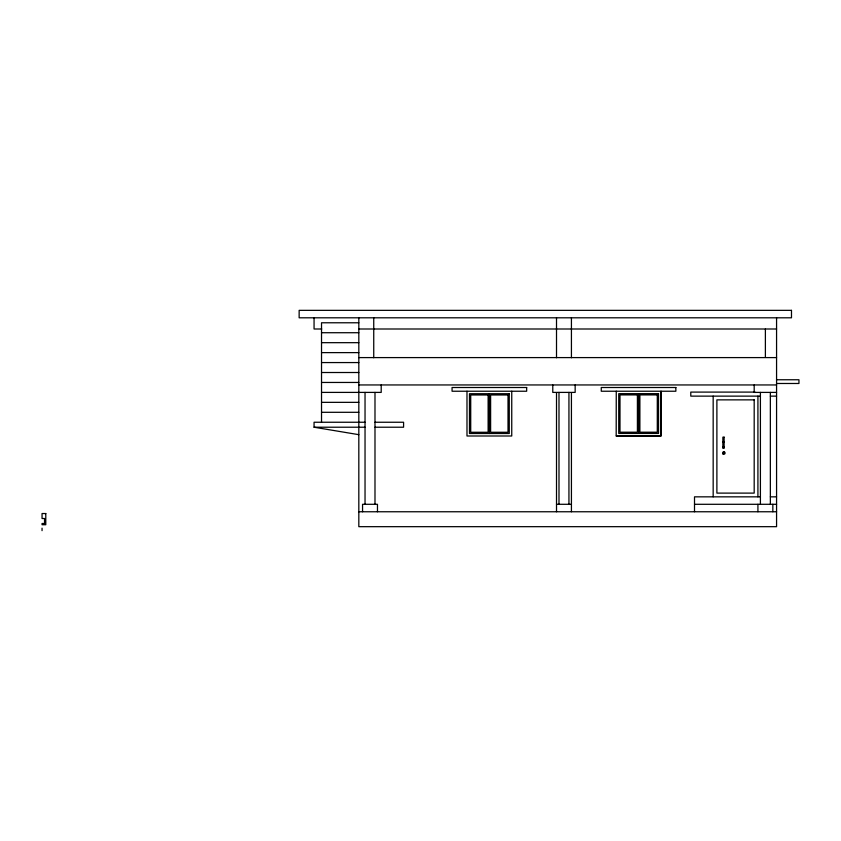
<?xml version="1.0" encoding="UTF-8"?>
<svg xmlns="http://www.w3.org/2000/svg" width="841" height="841" viewBox="0 0 841 841"><rect width="100%" height="100%" fill="white"/><g stroke="black" fill="none" stroke-linecap="round" stroke-linejoin="round"><path stroke-width="1.26" d="M358.823 322.776L321.525 322.776L321.525 422.245M321.735 328.999L314.061 328.999L314.061 317.803M358.823 328.999L776.569 328.999M321.525 332.721L358.823 332.721M321.525 342.676L358.823 342.676M321.525 352.621L358.823 352.621M358.823 357.593L776.569 357.593M321.525 362.566L358.823 362.566M321.525 372.51L358.823 372.51M776.569 379.754L798.95 379.754L798.95 383.485L776.569 383.485M321.525 382.455L358.823 382.455M358.823 384.947L776.569 384.947M754.976 392.095L690.787 392.095L690.787 396.132L760.411 396.132M321.525 392.4L381.204 392.4L381.204 384.947M776.569 392.4L754.188 392.4L754.188 384.947M770.356 396.132L776.569 396.132M321.525 402.345L358.823 402.345M321.525 412.3L358.823 412.3M365.036 422.245L314.061 422.245L314.061 427.217L358.823 434.671M375.044 422.245L403.585 422.245L403.585 427.217L375.044 427.217M314.061 427.217L365.036 427.217M616.264 435.932L661.026 435.932L661.026 391.181L660.942 435.995L616.19 435.995L616.264 391.181M722.871 442.135L724.112 442.135M722.871 447.107L724.112 447.107M760.411 496.842L694.508 496.842L694.508 511.759M770.356 496.842L776.569 496.842M556.511 504.295L571.428 504.295M694.508 504.295L776.569 504.295M358.823 511.759L776.569 511.759M776.569 317.803L776.569 526.676L358.823 526.676L358.823 317.803M772.837 504.295L772.837 511.759M770.356 392.4L770.356 504.295M765.384 328.999L765.384 357.309M760.411 392.4L760.411 504.295M757.92 396.132L757.92 496.842M757.92 504.295L757.92 511.759M713.168 396.132L713.168 496.842M638.645 393.662L638.645 433.451M575.16 384.947L575.16 392.4L552.779 392.4L552.779 384.947M571.428 317.803L571.428 357.751M571.428 392.694L571.428 511.759M568.937 392.4L568.937 504.295M558.992 392.4L558.992 504.295M556.511 317.803L556.511 357.751M556.511 392.694L556.511 511.759M511.749 391.233L511.749 435.995L466.986 435.995L466.986 391.233M489.367 393.725L489.367 433.514M377.472 511.759L377.472 504.295L362.555 504.295L362.555 511.759M374.991 392.4L374.991 504.295M373.74 317.803L373.74 357.751M365.036 392.4L365.036 504.295M42.05 528.169L42.05 530.65M791.486 310.35L299.144 310.35L299.144 317.803L791.486 317.803L791.486 310.35M526.666 387.512L452.069 387.512L452.069 391.233L526.666 391.233L526.666 387.512M675.859 387.512L601.262 387.512L601.262 391.233L675.859 391.233L675.859 387.512M509.268 393.725L469.478 393.725L469.478 433.514L509.268 433.514L509.268 393.725M658.535 393.662L618.745 393.662L618.745 433.451L658.535 433.451L658.535 393.662M488.127 394.965L470.718 394.965L470.718 432.263L488.127 432.263L488.127 394.965M508.017 394.965L490.618 394.965L490.618 432.263L508.017 432.263L508.017 394.965M637.404 394.902L619.996 394.902L619.996 432.2L637.404 432.2L637.404 394.902M657.294 394.902L639.885 394.902L639.885 432.2L657.294 432.2L657.294 394.902M754.188 399.864L716.889 399.864L716.889 493.11L754.188 493.11L754.188 399.864M724.112 437.162L722.871 437.162L722.871 448.348L724.112 448.348L724.112 437.162M723.943 452.153L723.638 453.394L723.943 452.153M45.782 513.536L42.05 513.536L42.05 518.508L44.541 518.508L44.541 523.491L42.05 523.491L42.05 524.731L45.782 524.731L45.782 513.536M722.955 453.909A1.24 1.24 0 0 0 725.037 453.352A1.24 1.24 0 0 0 723.512 451.827A1.24 1.24 0 0 0 722.955 453.909"/></g></svg>
